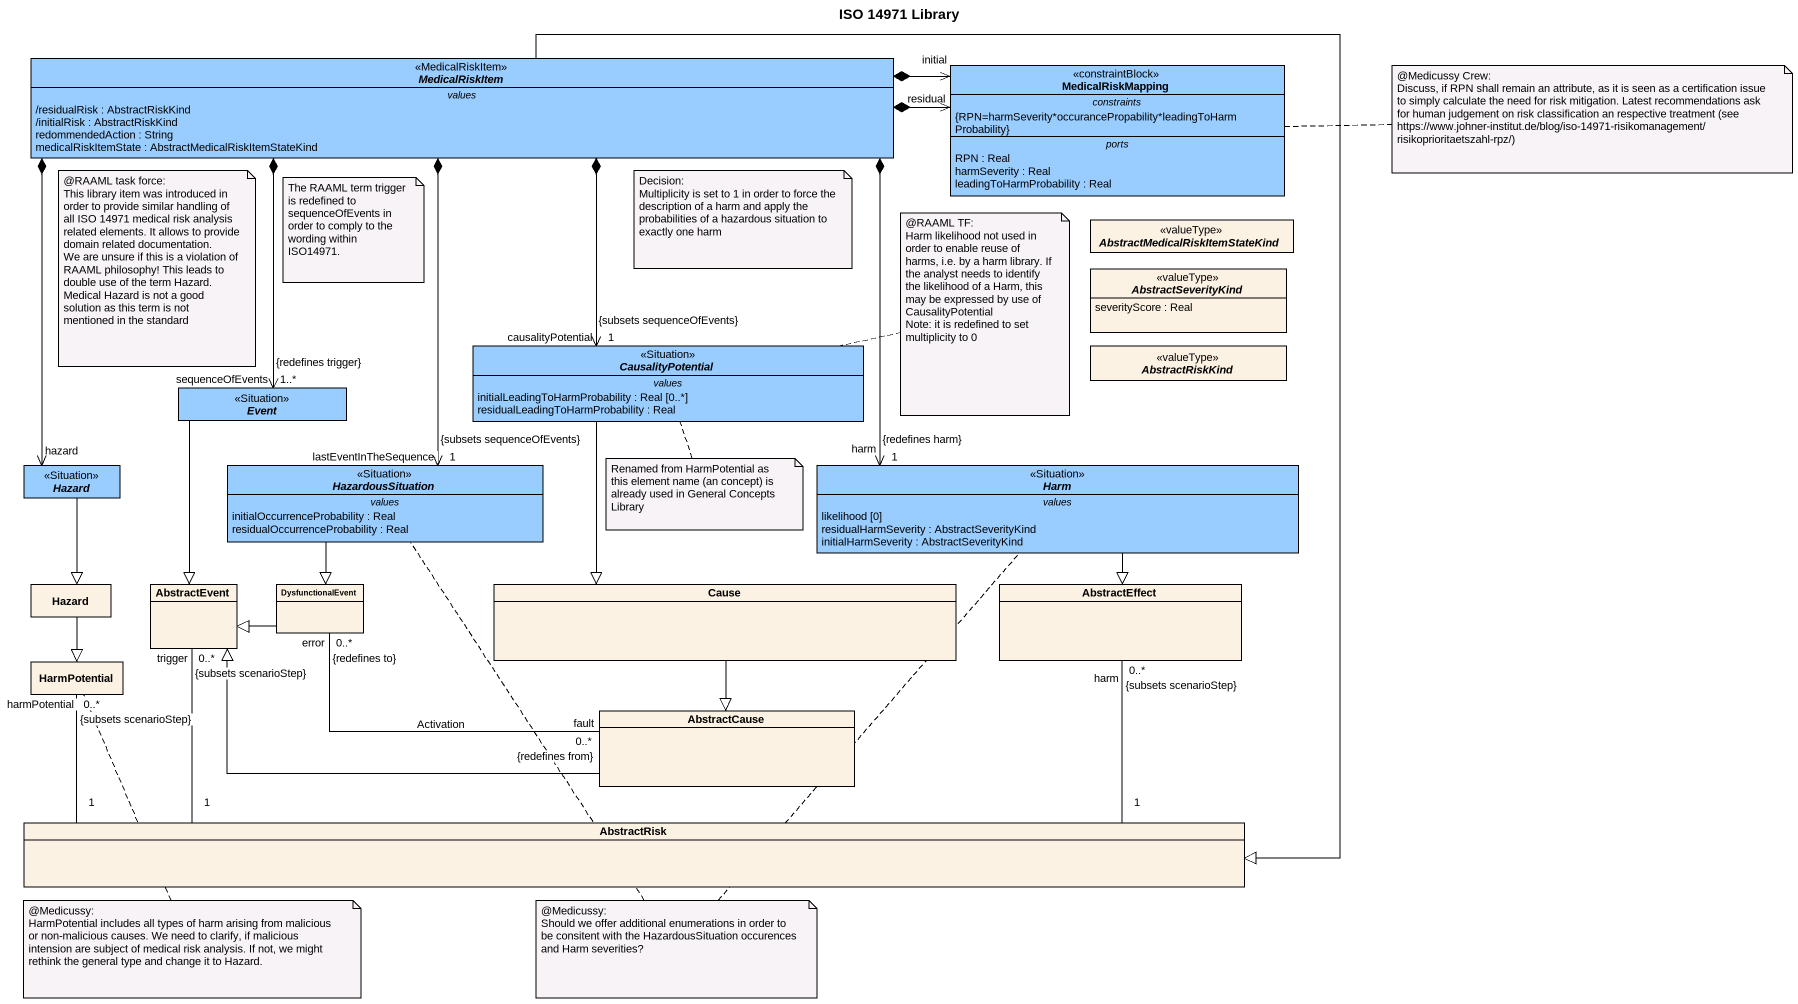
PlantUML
@startuml
title ISO 14971 Library
hide circle
hide empty members
abstract class MedicalRiskItem <<MedicalRiskItem>> #99CCFF {
  -- values --
  /residualRisk : AbstractRiskKind
  /initialRisk : AbstractRiskKind
  redommendedAction : String
  medicalRiskItemState : AbstractMedicalRiskItemStateKind
}
class MedicalRiskMapping <<constraintBlock>> #99CCFF {
  -- constraints --
  {RPN=harmSeverity*occurancePropability*leadingToHarmProbability}
  -- ports --
  RPN : Real
  harmSeverity : Real
  leadingToHarmProbability : Real
}
enum "AbstractMedicalRiskItemStateKind" as AbstractMedicalRiskItemState <<valueType>>
enum AbstractSeverityKind <<valueType>> {
  severityScore : Real
}
abstract class CausalityPotential <<Situation>> #99CCFF {
  -- values --
  initialLeadingToHarmProbability : Real [0..*]
  residualLeadingToHarmProbability : Real
}
enum AbstractRiskKind <<valueType>>
abstract class Event <<Situation>> #99CCFF
abstract class Hazard <<Situation>> #99CCFF
abstract class HazardousSituation <<Situation>> #99CCFF {
  -- values --
  initialOccurrenceProbability : Real
  residualOccurrenceProbability : Real
}
abstract class Harm <<Situation>> #99CCFF {
  -- values --
  likelihood [0]
  residualHarmSeverity : AbstractSeverityKind
  initialHarmSeverity : AbstractSeverityKind
}
class "Hazard" as Hazard_2
class AbstractEvent
class DysfunctionalEvent
class Cause
class AbstractEffect
class HarmPotential
class AbstractCause
class AbstractRisk
MedicalRiskItem *-right-> "initial" MedicalRiskMapping
MedicalRiskItem *-right-> "residual" MedicalRiskMapping
MedicalRiskItem *--> "causalityPotential\n1\n{subsets sequenceOfEvents}" CausalityPotential
MedicalRiskItem *--> "sequenceOfEvents\n1..*\n{redefines trigger}" Event
MedicalRiskItem *--> "hazard" Hazard
MedicalRiskItem *--> "lastEventInTheSequence\n1\n{subsets sequenceOfEvents}" HazardousSituation
MedicalRiskItem *--> "harm\n1\n{redefines harm}" Harm
MedicalRiskItem --|> AbstractRisk
CausalityPotential --|> Cause
Event --|> AbstractEvent
Hazard --|> Hazard_2
HazardousSituation --|> DysfunctionalEvent
Harm --|> AbstractEffect
Hazard_2 --|> HarmPotential
DysfunctionalEvent -left-|> AbstractEvent
Cause --|> AbstractCause
AbstractCause -left-|> AbstractEvent
AbstractCause "fault\n0..*\n{redefines from}" -left- "error\n0..*\n{redefines to}" DysfunctionalEvent : Activation
AbstractRisk "1" -left- "trigger\n0..*\n{subsets scenarioStep}" AbstractEvent
AbstractRisk "1" -right- "harm\n0..*\n{subsets scenarioStep}" AbstractEffect
AbstractRisk "1" -left- "harmPotential\n0..*\n{subsets scenarioStep}" HarmPotential
note right of MedicalRiskMapping
  ~@Medicussy Crew:
  Discuss, if RPN shall remain an attribute, as it is seen as a certification issue to simply calculate the need for risk mitigation. Latest recommendations ask for human judgement on risk classification an respective treatment (see https://www.johner-institut.de/blog/iso-14971-risikomanagement/risikoprioritaetszahl-rpz/)
end note
note as N2
  ~@RAAML task force:
  This library item was introduced in order to provide similar handling of all ISO 14971 medical risk analysis related elements. It allows to provide domain related documentation.
  We are unsure if this is a violation of RAAML philosophy! This leads to double use of the term Hazard. Medical Hazard is not a good solution as this term is not mentioned in the standard
end note
note as N3
  The RAAML term trigger is redefined to sequenceOfEvents in order to comply to the wording within ISO14971.
end note
note as N4
  Decision:
  Multiplicity is set to 1 in order to force the description of a harm and apply the probabilities of a hazardous situation to exactly one harm
end note
note right of CausalityPotential
  ~@RAAML TF:
  Harm likelihood not used in order to enable reuse of harms, i.e. by a harm library. If the analyst needs to identify the likelihood of a Harm, this may be expressed by use of CausalityPotential
  Note: it is redefined to set multiplicity to 0
end note
note bottom of CausalityPotential : Renamed from HarmPotential as this element name (an concept) is already used in General Concepts Library
note bottom of HarmPotential
  ~@Medicussy:
  HarmPotential includes all types of harm arising from malicious or non-malicious causes. We need to clarify, if malicious intension are subject of medical risk analysis. If not, we might rethink the general type and change it to Hazard.
end note
note as N8
  ~@Medicussy:
  Should we offer additional enumerations in order to be consitent with the HazardousSituation occurences and Harm severities?
end note
N8 .. Harm
N8 .. HazardousSituation
@enduml
